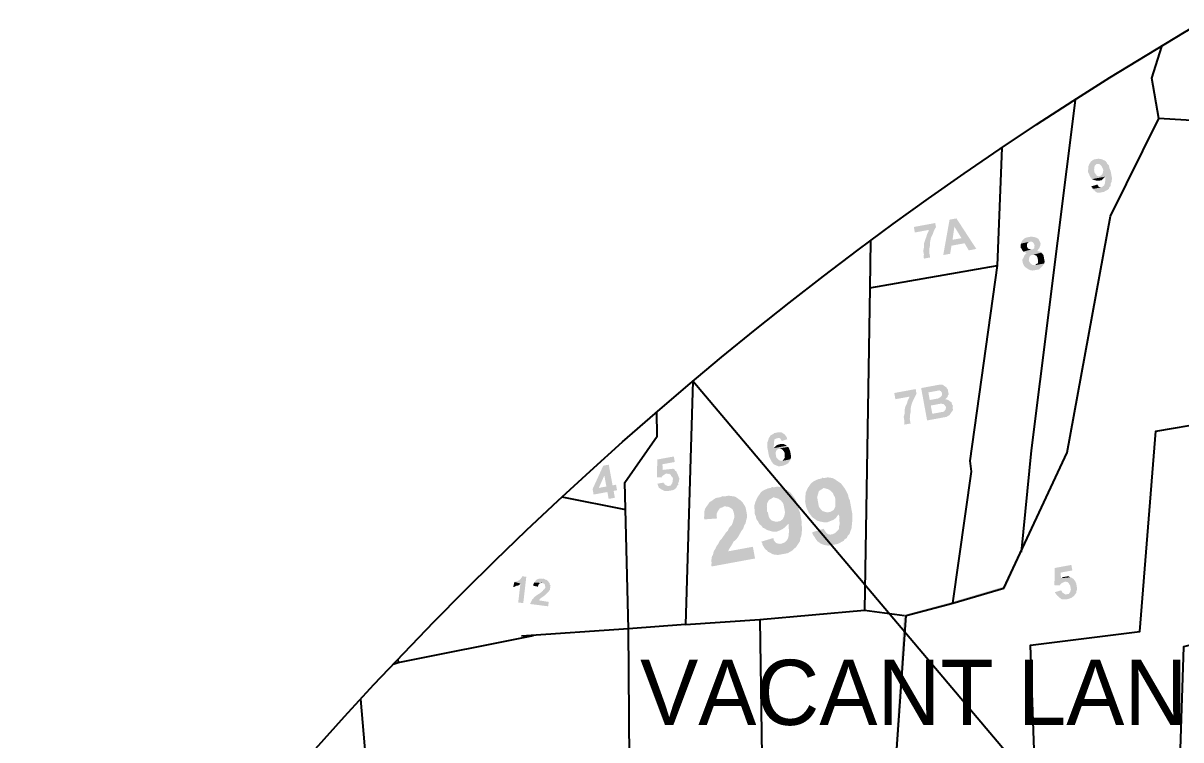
# Model space of a CAD drawing. Header units: metres. Extents: x 297 to 3998, y 336 to 1712.
# Drawn here: x 2898.3 to 3058.2, y 1342.3 to 1441.3 of the extents above; entities that cross this region are included whole.
import ezdxf

# ---------------------------------------------------------------- set-up
doc = ezdxf.new("R2010")
doc.units = ezdxf.units.M
doc.header["$MEASUREMENT"] = 0
doc.styles.get("Standard").update_dxf_attribs({"font": 'CENSCBK.TTF'})

msp = doc.modelspace()

# ---------------------------------------------------------------- hatches: boundary and pattern name
at = {"linetype": 'Continuous'}
for points in [[(3046.508, 1422.552), (3046.127, 1422.482), (3045.781, 1422.221), (3045.548, 1421.883), (3045.411, 1421.562), (3045.385, 1421.164), (3045.36, 1420.765), (3045.526, 1420.402), (3045.691, 1420.039), (3045.804, 1419.961), (3046.946, 1420.172), (3046.851, 1420.154), (3046.738, 1420.232), (3046.643, 1420.214), (3046.531, 1420.292), (3046.513, 1420.387), (3046.4, 1420.465), (3046.383, 1420.56), (3046.27, 1420.638), (3046.2, 1421.018), (3046.225, 1421.417), (3046.285, 1421.625), (3046.535, 1421.868), (3046.631, 1421.885), (3047.868, 1422.113), (3047.851, 1422.209), (3047.625, 1422.364), (3047.305, 1422.502), (3047.097, 1422.562), (3046.793, 1422.604), (3046.698, 1422.587)], [(3047.868, 1422.113), (3046.631, 1421.885), (3046.934, 1421.843), (3047.159, 1421.688), (3047.307, 1421.419), (3047.473, 1421.056), (3047.43, 1420.753), (3047.37, 1420.545), (3047.215, 1420.32), (3046.946, 1420.172), (3045.804, 1419.961), (3045.822, 1419.866), (3045.934, 1419.788), (3047.743, 1420.122), (3047.761, 1420.026), (3047.736, 1419.628), (3047.711, 1419.23), (3047.573, 1418.909), (3047.227, 1418.648), (3046.085, 1418.438), (3046.12, 1418.247), (3046.215, 1418.265), (3046.345, 1418.092), (3046.571, 1417.937), (3046.874, 1417.894), (3047.064, 1417.929), (3047.35, 1417.982), (3047.54, 1418.017), (3047.808, 1418.165), (3048.077, 1418.313), (3048.249, 1418.443), (3048.31, 1418.651), (3048.387, 1418.764), (3048.482, 1418.781), (3048.507, 1419.18), (3048.645, 1419.5), (3048.653, 1419.994), (3048.583, 1420.375), (3048.495, 1420.851), (3048.312, 1421.309), (3048.242, 1421.69), (3047.999, 1421.941), (3047.981, 1422.036)], [(3045.934, 1419.788), (3046.047, 1419.711), (3046.463, 1419.59), (3046.861, 1419.565), (3047.242, 1419.636), (3047.57, 1419.991), (3047.743, 1420.122)], [(3046.663, 1419.037), (3045.824, 1418.784), (3045.842, 1418.688), (3045.954, 1418.611), (3045.972, 1418.516), (3046.085, 1418.438), (3047.227, 1418.648), (3047.132, 1418.631), (3046.924, 1418.691), (3046.829, 1418.673), (3046.811, 1418.769), (3046.794, 1418.864), (3046.681, 1418.941)], [(3024.252, 1413.717), (3021.301, 1413.173), (3021.441, 1412.412), (3023.345, 1412.762), (3023.363, 1412.667), (3023.148, 1412.234), (3023.027, 1411.818), (3022.829, 1411.289), (3022.709, 1410.873), (3022.702, 1410.38), (3022.599, 1409.869), (3022.687, 1409.392), (3022.662, 1408.994), (3022.697, 1408.804), (3023.554, 1408.962), (3023.519, 1409.152), (3023.431, 1409.628), (3023.438, 1410.122), (3023.541, 1410.633), (3023.549, 1411.126), (3023.651, 1411.637), (3023.867, 1412.071), (3024.065, 1412.6), (3024.28, 1413.033), (3024.358, 1413.146)], [(3027.186, 1414.356), (3026.234, 1414.181), (3025.363, 1409.295), (3026.315, 1409.47), (3026.503, 1410.588), (3028.311, 1410.921), (3026.648, 1411.402), (3026.903, 1413.221)], [(3027.186, 1414.356), (3026.903, 1413.221), (3027.885, 1411.63), (3026.648, 1411.402), (3028.311, 1410.921), (3028.885, 1409.944), (3029.933, 1410.137)], [(3036.153, 1410.898), (3036.076, 1410.786), (3036.033, 1410.482), (3036.068, 1410.292), (3036.198, 1410.119), (3036.346, 1409.851), (3036.459, 1409.773), (3037.489, 1410.062), (3037.073, 1410.182), (3036.925, 1410.45), (3036.95, 1410.848), (3037.201, 1411.091), (3037.391, 1411.126)], [(3037.173, 1411.775), (3037.078, 1411.758), (3036.792, 1411.705), (3036.524, 1411.557), (3036.274, 1411.314), (3036.136, 1410.994), (3036.153, 1410.898), (3037.391, 1411.126), (3037.581, 1411.162), (3037.807, 1411.006), (3037.972, 1410.643), (3037.947, 1410.245), (3037.774, 1410.114), (3037.489, 1410.062), (3036.459, 1409.773), (3036.893, 1409.558), (3036.797, 1409.54), (3036.564, 1409.202), (3036.427, 1408.881), (3036.271, 1408.656), (3036.324, 1408.37), (3036.376, 1408.085), (3036.524, 1407.817), (3036.655, 1407.644), (3036.88, 1407.488), (3037.106, 1407.333), (3037.426, 1407.195), (3037.729, 1407.153), (3038.015, 1407.205), (3038.301, 1407.258), (3038.586, 1407.311), (3038.837, 1407.554), (3039.087, 1407.797), (3039.165, 1407.909), (3039.32, 1408.135), (3037.988, 1407.889), (3037.684, 1407.932), (3037.459, 1408.087), (3037.329, 1408.26), (3037.181, 1408.528), (3037.223, 1408.831), (3037.283, 1409.039), (3037.439, 1409.265), (3037.724, 1409.317), (3038.945, 1409.641), (3038.849, 1409.623), (3038.719, 1409.796), (3038.624, 1409.779), (3038.416, 1409.839), (3038.321, 1409.821), (3038.398, 1409.934), (3038.631, 1410.272), (3038.769, 1410.593), (3038.812, 1410.896), (3038.646, 1411.259), (3038.498, 1411.527), (3038.273, 1411.683), (3037.857, 1411.803), (3037.459, 1411.828), (3037.363, 1411.81)], [(3038.945, 1409.641), (3037.724, 1409.317), (3037.82, 1409.335), (3038.235, 1409.215), (3038.383, 1408.947), (3038.453, 1408.566), (3038.428, 1408.168), (3038.16, 1408.02), (3038.083, 1407.907), (3037.988, 1407.889), (3039.32, 1408.135), (3039.303, 1408.23), (3039.381, 1408.343), (3039.363, 1408.438), (3039.328, 1408.629), (3039.24, 1409.105), (3039.223, 1409.2), (3039.205, 1409.295), (3039.075, 1409.468), (3038.962, 1409.546)], [(3024.121, 1391.257), (3022.312, 1390.924), (3023.136, 1386.449), (3024.659, 1386.73), (3024.945, 1386.783), (3025.231, 1386.835), (3025.516, 1386.888), (3025.802, 1386.941), (3026.07, 1387.088), (3026.243, 1387.219), (3026.398, 1387.444), (3026.554, 1387.67), (3026.631, 1387.782), (3023.853, 1387.369), (3023.642, 1388.511), (3024.404, 1388.652), (3026.29, 1389.098), (3026.065, 1389.253), (3025.744, 1389.391), (3025.649, 1389.373), (3025.9, 1389.616), (3025.977, 1389.729), (3023.502, 1389.273), (3023.309, 1390.32), (3023.88, 1390.426), (3025.862, 1390.889), (3025.844, 1390.984), (3025.619, 1391.14), (3025.506, 1391.217), (3025.281, 1391.373), (3024.977, 1391.415), (3024.882, 1391.398), (3024.501, 1391.328), (3024.406, 1391.31), (3024.311, 1391.292)], [(3021.55, 1390.784), (3018.599, 1390.24), (3018.756, 1389.383), (3020.661, 1389.734), (3020.678, 1389.639), (3020.463, 1389.205), (3020.342, 1388.789), (3020.127, 1388.356), (3020.024, 1387.845), (3020.017, 1387.351), (3019.897, 1386.935), (3019.984, 1386.459), (3019.977, 1385.966), (3019.994, 1385.87), (3020.851, 1386.028), (3020.834, 1386.123), (3020.746, 1386.6), (3020.753, 1387.093), (3020.856, 1387.604), (3020.864, 1388.098), (3020.966, 1388.609), (3021.164, 1389.138), (3021.38, 1389.571), (3021.595, 1390.004), (3021.673, 1390.117)], [(3025.862, 1390.889), (3023.88, 1390.426), (3024.547, 1390.548), (3024.642, 1390.566), (3024.832, 1390.601), (3024.945, 1390.523), (3025.04, 1390.541), (3025.058, 1390.446), (3025.188, 1390.273), (3025.205, 1390.178), (3025.163, 1389.874), (3024.912, 1389.631), (3024.644, 1389.484), (3024.359, 1389.431), (3023.502, 1389.273), (3025.977, 1389.729), (3025.96, 1389.824), (3026.115, 1390.05), (3026.08, 1390.24), (3026.045, 1390.431), (3026.01, 1390.621), (3025.992, 1390.716)], [(3026.29, 1389.098), (3024.404, 1388.652), (3024.499, 1388.669), (3024.975, 1388.757), (3025.373, 1388.732), (3025.616, 1388.481), (3025.747, 1388.308), (3025.704, 1388.005), (3025.627, 1387.893), (3025.549, 1387.78), (3025.471, 1387.667), (3025.376, 1387.65), (3025.281, 1387.632), (3025.186, 1387.614), (3023.853, 1387.369), (3026.631, 1387.782), (3026.709, 1387.895), (3026.656, 1388.181), (3026.699, 1388.484), (3026.569, 1388.657), (3026.516, 1388.942), (3026.403, 1389.02)], [(3002.366, 1384.768), (3002.081, 1384.716), (3001.985, 1384.698), (3001.908, 1384.585), (3001.813, 1384.568), (3001.64, 1384.438), (3001.545, 1384.42), (3001.467, 1384.307), (3001.389, 1384.195), (3001.312, 1384.082), (3001.234, 1383.969), (3001.251, 1383.874), (3002.411, 1383.989), (3002.602, 1384.024), (3002.697, 1384.042), (3002.81, 1383.964), (3002.923, 1383.887), (3002.94, 1383.791), (3003.07, 1383.618), (3003.814, 1383.854), (3003.779, 1384.044), (3003.632, 1384.312), (3003.389, 1384.563), (3003.05, 1384.796), (3002.652, 1384.821), (3002.461, 1384.786)], [(3001.251, 1383.874), (3001.174, 1383.761), (3001.191, 1383.666), (3001.114, 1383.553), (3001.053, 1383.345), (3001.071, 1383.25), (3001.089, 1383.155), (3001.046, 1382.852), (3001.064, 1382.756), (3001.099, 1382.566), (3001.169, 1382.185), (3001.239, 1381.804), (3001.292, 1381.519), (3001.457, 1381.155), (3001.605, 1380.887), (3001.622, 1380.792), (3001.735, 1380.715), (3001.753, 1380.619), (3001.996, 1380.369), (3002.316, 1380.231), (3002.637, 1380.093), (3003.018, 1380.163), (3003.304, 1380.216), (3003.667, 1380.381), (3003.935, 1380.529), (3004.168, 1380.867), (3004.246, 1380.98), (3004.228, 1381.075), (3003.086, 1380.865), (3002.782, 1380.908), (3002.557, 1381.063), (3002.314, 1381.313), (3002.261, 1381.599), (3002.209, 1381.885), (3002.251, 1382.188), (3002.406, 1382.413), (3002.675, 1382.561), (3003.912, 1382.789), (3003.8, 1382.867), (3003.687, 1382.944), (3001.973, 1382.629), (3001.938, 1382.819), (3001.981, 1383.122), (3002.006, 1383.521), (3002.048, 1383.824), (3002.316, 1383.972), (3002.411, 1383.989)], [(3002.665, 1383.15), (3002.301, 1382.985), (3002.051, 1382.741), (3001.973, 1382.629), (3003.687, 1382.944), (3003.669, 1383.04), (3003.349, 1383.177), (3002.95, 1383.203), (3002.855, 1383.185)], [(3003.912, 1382.789), (3002.675, 1382.561), (3002.978, 1382.519), (3003.203, 1382.363), (3003.334, 1382.19), (3003.481, 1381.922), (3003.439, 1381.619), (3003.491, 1381.333), (3003.336, 1381.108), (3003.181, 1380.882), (3003.086, 1380.865), (3004.228, 1381.075), (3004.306, 1381.188), (3004.331, 1381.587), (3004.278, 1381.872), (3004.208, 1382.253), (3004.043, 1382.616), (3004.025, 1382.712)], [(3036.02, 1368.348), (3036.228, 1368.288), (3042.343, 1382.113)], [(3036.228, 1368.288), (3042.343, 1382.113), (3042.569, 1381.958)], [(2979.166, 1380.34), (2978.405, 1380.2), (2976.932, 1376.975), (2977.072, 1376.214), (2978.976, 1376.564), (2979.152, 1375.612), (2980.009, 1375.77), (2979.833, 1376.722), (2980.309, 1376.81), (2980.169, 1377.572), (2977.789, 1377.133), (2978.555, 1378.849)], [(2979.166, 1380.34), (2978.555, 1378.849), (2978.836, 1377.326), (2977.789, 1377.133), (2979.693, 1377.484)], [(2988.148, 1381.474), (2985.863, 1381.053), (2985.826, 1378.585), (2986.51, 1378.612), (2986.492, 1378.708), (2986.838, 1378.968), (2987.106, 1379.116), (2988.422, 1379.457), (2988.309, 1379.535), (2988.291, 1379.63), (2988.066, 1379.785), (2987.971, 1379.768), (2986.62, 1379.617), (2986.575, 1380.396), (2988.289, 1380.712)], [(2988.422, 1379.457), (2987.106, 1379.116), (2987.201, 1379.134), (2987.314, 1379.056), (2987.505, 1379.091), (2987.617, 1379.013), (2987.73, 1378.936), (2987.748, 1378.84), (2987.878, 1378.668), (2987.991, 1378.59), (2988.043, 1378.304), (2987.966, 1378.192), (2988.001, 1378.001), (2987.923, 1377.888), (2987.941, 1377.793), (2987.863, 1377.68), (2987.785, 1377.568), (2987.708, 1377.455), (2987.612, 1377.437), (2987.517, 1377.42), (2988.772, 1377.553), (2988.737, 1377.743), (2988.875, 1378.064), (2988.9, 1378.462), (2988.717, 1378.921), (2988.552, 1379.284), (2988.534, 1379.379)], [(3008.633, 1378.54), (3008.555, 1378.427), (3008.174, 1378.357), (3007.716, 1378.174), (3007.448, 1378.026), (3007.102, 1377.766), (3006.869, 1377.428), (3006.636, 1377.089), (3006.498, 1376.769), (3006.36, 1376.448), (3006.335, 1376.05), (3006.31, 1375.651), (3006.285, 1375.253), (3006.356, 1374.872), (3006.426, 1374.491), (3006.591, 1374.128), (3006.756, 1373.765), (3007.017, 1373.419), (3007.147, 1373.246), (3009.51, 1373.78), (3009.32, 1373.745), (3009.112, 1373.805), (3008.696, 1373.925), (3008.453, 1374.176), (3008.192, 1374.521), (3008.104, 1374.997), (3008.069, 1375.188), (3008.052, 1375.283), (3007.946, 1375.854), (3008.067, 1376.27), (3008.187, 1376.686), (3008.36, 1376.816), (3008.628, 1376.964), (3008.801, 1377.094), (3011.371, 1377.568), (3011.241, 1377.741), (3011.016, 1377.896), (3010.79, 1378.052), (3010.565, 1378.207), (3010.339, 1378.362), (3010.018, 1378.5), (3009.715, 1378.543), (3009.412, 1378.585), (3009.222, 1378.55), (3008.936, 1378.498)], [(2986.746, 1377.868), (2985.889, 1377.71), (2985.906, 1377.615), (2986.089, 1377.157), (2986.427, 1376.924), (2986.861, 1376.708), (2987.259, 1376.683), (2987.735, 1376.771), (2988.116, 1376.841), (2988.462, 1377.102), (2988.677, 1377.535), (2988.772, 1377.553), (2987.517, 1377.42), (2987.422, 1377.402), (2987.327, 1377.385), (2987.006, 1377.523), (2986.893, 1377.6), (2986.876, 1377.695), (2986.763, 1377.773)], [(3001.683, 1377.259), (3001.605, 1377.147), (3001.129, 1377.059), (3000.766, 1376.894), (3000.402, 1376.728), (3000.152, 1376.485), (2999.919, 1376.147), (2999.686, 1375.809), (2999.548, 1375.488), (2999.41, 1375.167), (2999.29, 1374.751), (2999.265, 1374.353), (2999.335, 1373.972), (2999.31, 1373.574), (2999.476, 1373.211), (2999.546, 1372.83), (2999.806, 1372.484), (2999.972, 1372.121), (3000.197, 1371.965), (3002.56, 1372.499), (3002.274, 1372.446), (3002.066, 1372.507), (3001.65, 1372.627), (3001.407, 1372.877), (3001.242, 1373.241), (3001.154, 1373.717), (3001.024, 1373.89), (3001.006, 1373.985), (3000.996, 1374.574), (3001.021, 1374.972), (3001.237, 1375.405), (3001.41, 1375.536), (3001.678, 1375.684), (3001.851, 1375.814), (3004.421, 1376.287), (3004.291, 1376.46), (3004.065, 1376.616), (3003.84, 1376.771), (3003.614, 1376.926), (3003.294, 1377.064), (3003.068, 1377.219), (3002.765, 1377.262), (3002.462, 1377.305), (3002.176, 1377.252), (3001.986, 1377.217)], [(3011.371, 1377.568), (3008.801, 1377.094), (3008.896, 1377.112), (3009.104, 1377.052), (3009.52, 1376.932), (3009.858, 1376.699), (3010.101, 1376.448), (3010.266, 1376.085), (3010.414, 1375.817), (3010.467, 1375.531), (3010.459, 1375.038), (3010.452, 1374.544), (3010.237, 1374.111), (3010.064, 1373.98), (3009.796, 1373.832), (3009.51, 1373.78), (3007.147, 1373.246), (3007.278, 1373.073), (3007.503, 1372.918), (3010.948, 1373.454), (3010.966, 1373.359), (3011.036, 1372.978), (3011.011, 1372.58), (3011.081, 1372.199), (3010.961, 1371.783), (3010.936, 1371.385), (3010.685, 1371.142), (3010.435, 1370.899), (3010.071, 1370.733), (3007.726, 1370.104), (3007.857, 1369.931), (3007.987, 1369.758), (3008.212, 1369.603), (3008.438, 1369.448), (3008.759, 1369.31), (3009.174, 1369.19), (3009.573, 1369.165), (3009.858, 1369.217), (3010.144, 1369.27), (3010.239, 1369.287), (3010.525, 1369.34), (3010.811, 1369.393), (3011.079, 1369.541), (3011.347, 1369.688), (3011.615, 1369.836), (3011.77, 1370.062), (3012.038, 1370.21), (3012.176, 1370.53), (3012.426, 1370.773), (3012.487, 1370.981), (3012.547, 1371.189), (3012.684, 1371.51), (3012.727, 1371.813), (3012.752, 1372.212), (3012.795, 1372.515), (3012.82, 1372.913), (3012.827, 1373.407), (3012.757, 1373.787), (3012.687, 1374.168), (3012.617, 1374.549), (3012.529, 1375.025), (3012.459, 1375.406), (3012.293, 1375.769), (3012.223, 1376.15), (3012.058, 1376.513), (3011.91, 1376.781), (3011.762, 1377.05), (3011.632, 1377.222), (3011.502, 1377.395)], [(2994.828, 1375.996), (2994.655, 1375.866), (2994.369, 1375.813), (2993.988, 1375.743), (2993.72, 1375.595), (2993.375, 1375.335), (2993.107, 1375.187), (2992.874, 1374.849), (2992.718, 1374.623), (2992.485, 1374.285), (2992.425, 1374.077), (2995.091, 1374.568), (2995.584, 1374.561), (2995.905, 1374.423), (2996.243, 1374.19), (2996.409, 1373.827), (2996.479, 1373.446), (2996.532, 1373.16), (2996.472, 1372.952), (2996.351, 1372.536), (2996.291, 1372.328), (2996.153, 1372.008), (2995.903, 1371.765), (2995.747, 1371.539), (2995.61, 1371.218), (2995.359, 1370.975), (2995.204, 1370.75), (2995.049, 1370.524), (2994.893, 1370.299), (2994.738, 1370.073), (2994.487, 1369.83), (2994.35, 1369.51), (2994.194, 1369.284), (2994.039, 1369.059), (2993.901, 1368.738), (2993.746, 1368.512), (2993.608, 1368.192), (2993.565, 1367.889), (2993.41, 1367.663), (2993.368, 1367.36), (2993.325, 1367.057), (2993.378, 1366.771), (2993.317, 1366.563), (2993.37, 1366.278), (2999.368, 1367.383), (2999.07, 1369.001), (2995.642, 1368.37), (2995.72, 1368.483), (2995.78, 1368.69), (2996.091, 1369.141), (2996.384, 1369.688), (2996.807, 1370.061), (2997.118, 1370.512), (2997.411, 1371.058), (2997.722, 1371.509), (2997.92, 1372.038), (2998.075, 1372.263), (2998.118, 1372.567), (2998.178, 1372.775), (2998.238, 1372.982), (2998.28, 1373.286), (2998.228, 1373.571), (2998.175, 1373.857), (2998.123, 1374.142), (2998.07, 1374.428), (2997.922, 1374.696), (2997.644, 1375.137), (2997.288, 1375.465), (2996.837, 1375.776), (2996.612, 1375.931), (2996.308, 1375.974), (2996.005, 1376.016), (2995.702, 1376.059), (2995.417, 1376.006), (2995.131, 1375.954)], [(3004.421, 1376.287), (3001.851, 1375.814), (3001.946, 1375.831), (3002.154, 1375.771), (3002.57, 1375.651), (3002.908, 1375.418), (3003.151, 1375.167), (3003.316, 1374.804), (3003.369, 1374.519), (3003.422, 1374.233), (3003.509, 1373.757), (3003.407, 1373.246), (3003.191, 1372.812), (3003.018, 1372.682), (3002.845, 1372.552), (3002.56, 1372.499), (3000.197, 1371.965), (3000.327, 1371.792), (3000.458, 1371.62), (3003.998, 1372.173), (3004.016, 1372.078), (3003.99, 1371.68), (3004.061, 1371.299), (3004.036, 1370.901), (3004.011, 1370.502), (3003.89, 1370.086), (3003.735, 1369.861), (3003.484, 1369.618), (3003.026, 1369.435), (3000.681, 1368.806), (3000.811, 1368.633), (3001.037, 1368.478), (3001.167, 1368.305), (3001.488, 1368.167), (3001.713, 1368.012), (3002.129, 1367.892), (3002.623, 1367.884), (3002.908, 1367.937), (3003.194, 1367.989), (3003.48, 1368.042), (3003.86, 1368.112), (3004.128, 1368.26), (3004.397, 1368.408), (3004.569, 1368.538), (3004.82, 1368.781), (3004.993, 1368.911), (3005.226, 1369.25), (3005.381, 1369.475), (3005.536, 1369.701), (3005.597, 1369.909), (3005.639, 1370.212), (3005.777, 1370.532), (3005.802, 1370.931), (3005.845, 1371.234), (3005.87, 1371.632), (3005.782, 1372.108), (3005.807, 1372.507), (3005.737, 1372.888), (3005.667, 1373.268), (3005.579, 1373.744), (3005.413, 1374.108), (3005.343, 1374.489), (3005.178, 1374.852), (3005.108, 1375.233), (3004.96, 1375.501), (3004.812, 1375.769), (3004.682, 1375.942), (3004.551, 1376.115)], [(2992.425, 1374.077), (2992.365, 1373.869), (2992.375, 1373.28), (2992.315, 1373.072), (2992.368, 1372.787), (2994.116, 1372.912), (2994.081, 1373.103), (2994.089, 1373.596), (2994.227, 1373.917), (2994.46, 1374.255), (2994.632, 1374.385), (2994.823, 1374.42), (2995.091, 1374.568)], [(3000.458, 1371.62), (3000.666, 1371.559), (3001.004, 1371.326), (3001.42, 1371.206), (3001.836, 1371.086), (3002.329, 1371.079), (3002.788, 1371.261), (3003.151, 1371.427), (3003.497, 1371.687), (3003.825, 1372.043), (3003.998, 1372.173)], [(3007.503, 1372.918), (3007.616, 1372.84), (3007.954, 1372.607), (3008.37, 1372.487), (3008.881, 1372.384), (3009.28, 1372.359), (3009.738, 1372.542), (3010.197, 1372.725), (3010.542, 1372.986), (3010.775, 1373.324), (3010.948, 1373.454)], [(3008.849, 1371.492), (3007.265, 1371.004), (3007.3, 1370.813), (3007.448, 1370.545), (3007.578, 1370.372), (3007.726, 1370.104), (3010.071, 1370.733), (3009.786, 1370.681), (3009.483, 1370.723), (3009.37, 1370.801), (3009.257, 1370.878), (3009.127, 1371.051), (3008.996, 1371.224)], [(3001.898, 1370.212), (3000.22, 1369.705), (3000.35, 1369.533), (3000.403, 1369.247), (3000.533, 1369.074), (3000.681, 1368.806), (3003.026, 1369.435), (3002.836, 1369.4), (3002.532, 1369.442), (3002.324, 1369.503), (3002.212, 1369.58), (3002.081, 1369.753), (3001.951, 1369.926)], [(3033.668, 1363.485), (3033.911, 1363.234), (3036.02, 1368.348)], [(3033.911, 1363.234), (3036.02, 1368.348), (3036.228, 1368.288)], [(3043.056, 1366.494), (3040.771, 1366.073), (3040.716, 1363.7), (3041.512, 1363.65), (3041.495, 1363.746), (3041.745, 1363.989), (3042.109, 1364.154), (3043.424, 1364.495), (3043.311, 1364.573), (3043.199, 1364.65), (3043.086, 1364.728), (3042.973, 1364.806), (3042.878, 1364.788), (3041.623, 1364.655), (3041.578, 1365.434), (3043.196, 1365.733)], [(2966.13, 1364.153), (2965.967, 1363.434), (2966.063, 1363.452), (2966.426, 1363.617), (2966.712, 1363.67), (2966.884, 1363.8), (2966.962, 1363.913)], [(2967.774, 1364.85), (2967.168, 1364.935), (2967.185, 1364.84), (2967.03, 1364.615), (2966.779, 1364.372), (2966.511, 1364.224), (2966.13, 1364.153), (2966.962, 1363.913), (2966.657, 1361.297), (2967.358, 1361.23)], [(2970.086, 1364.587), (2969.991, 1364.57), (2969.688, 1364.612), (2969.402, 1364.56), (2969.134, 1364.412), (2968.979, 1364.186), (2968.901, 1364.073), (2970.001, 1363.981), (2970.209, 1363.921), (2970.322, 1363.843), (2970.34, 1363.748), (2970.375, 1363.557), (2970.392, 1363.462), (2970.41, 1363.367), (2970.254, 1363.141), (2970.081, 1363.011), (2970.099, 1362.916), (2970.004, 1362.898), (2969.926, 1362.786), (2969.58, 1362.525), (2969.312, 1362.377), (2968.967, 1362.117), (2968.638, 1361.761), (2968.543, 1361.743), (2968.561, 1361.648), (2968.345, 1361.215), (2968.268, 1361.102), (2970.788, 1360.779), (2970.873, 1361.385), (2969.453, 1361.616), (2969.548, 1361.633), (2969.626, 1361.746), (2969.703, 1361.859), (2969.798, 1361.876), (2969.876, 1361.989), (2969.971, 1362.006), (2970.049, 1362.119), (2970.144, 1362.137), (2970.222, 1362.25), (2970.317, 1362.267), (2970.395, 1362.38), (2970.818, 1362.753), (2970.973, 1362.979), (2971.051, 1363.091), (2971.034, 1363.187), (2971.094, 1363.395), (2971.076, 1363.49), (2971.059, 1363.585), (2971.136, 1363.698), (2971.024, 1363.775), (2971.006, 1363.871), (2970.988, 1363.966), (2970.728, 1364.312), (2970.502, 1364.467), (2970.407, 1364.449), (2970.294, 1364.527), (2970.182, 1364.605)], [(2968.901, 1364.073), (2968.824, 1363.961), (2968.746, 1363.848), (2968.764, 1363.753), (2968.686, 1363.64), (2969.405, 1363.477), (2969.387, 1363.572), (2969.525, 1363.893), (2969.889, 1364.058), (2970.001, 1363.981)], [(3042.176, 1364.856), (3042.081, 1364.838), (3041.986, 1364.821), (3041.796, 1364.785), (3041.718, 1364.673), (3041.623, 1364.655), (3042.878, 1364.788), (3042.765, 1364.866), (3042.652, 1364.943), (3042.557, 1364.926), (3042.462, 1364.908), (3042.272, 1364.873)], [(3043.424, 1364.495), (3042.109, 1364.154), (3042.204, 1364.172), (3042.299, 1364.189), (3042.412, 1364.111), (3042.507, 1364.129), (3042.62, 1364.051), (3042.75, 1363.878), (3042.768, 1363.783), (3042.88, 1363.706), (3042.898, 1363.61), (3042.951, 1363.325), (3042.968, 1363.23), (3043.003, 1363.039), (3042.926, 1362.926), (3042.943, 1362.831), (3042.865, 1362.718), (3042.788, 1362.606), (3042.71, 1362.493), (3042.52, 1362.458), (3042.425, 1362.44), (3043.757, 1362.686), (3043.74, 1362.781), (3043.86, 1363.197), (3043.79, 1363.578), (3043.72, 1363.959), (3043.554, 1364.322), (3043.442, 1364.4)], [(3026.668, 1361.407), (3026.815, 1361.139), (3033.668, 1363.485)], [(3026.815, 1361.139), (3033.668, 1363.485), (3033.911, 1363.234)], [(3041.635, 1362.984), (3040.796, 1362.731), (3040.813, 1362.636), (3041.074, 1362.29), (3041.43, 1361.962), (3041.768, 1361.729), (3042.262, 1361.721), (3042.643, 1361.791), (3043.101, 1361.974), (3043.447, 1362.235), (3043.68, 1362.573), (3043.757, 1362.686), (3042.425, 1362.44), (3042.329, 1362.423), (3042.234, 1362.405), (3042.009, 1362.561), (3041.896, 1362.638), (3041.783, 1362.716), (3041.766, 1362.811)], [(3020.013, 1359.59), (3020.066, 1359.305), (3026.668, 1361.407)], [(3020.066, 1359.305), (3026.668, 1361.407), (3026.72, 1361.122)], [(3017.054, 1314.747), (3017.34, 1314.8), (3019.936, 1359.478)], [(3017.34, 1314.8), (3019.936, 1359.478), (3020.221, 1359.53)]]:
    msp.add_hatch(color=0, dxfattribs=at).paths.add_polyline_path(points)

# ---------------------------------------------------------------- linework, layer by layer
at = {"color": 1, "linetype": 'ByBlock'}
msp.add_line((3321.87, 1000.143), (2990.766, 1391.857), dxfattribs=at)
at = {"color": 7, "linetype": 'ByBlock'}
for points in [[(3017.097, 1314.762), (3020.251, 1359.522), (3026.703, 1361.217), (3033.723, 1363.288), (3042.476, 1382.036), (3048.482, 1414.665), (3055.119, 1428.175), (3054.162, 1433.721), (3055.531, 1438.102)], [(2949.382, 1352.782), (2950.056, 1353), (2968.753, 1356.751)]]:
    msp.add_lwpolyline(points, dxfattribs=at)
at = {"color": 0, "linetype": 'Continuous'}
for points in [[(3043.574, 1430.697), (3037.485, 1382.301), (3036.133, 1368.27)], [(3063.485, 1427.649), (3055.119, 1428.175)], [(3038.869, 1313.353), (3037.419, 1355.415), (3052.524, 1357.312), (3054.71, 1384.983), (3061.773, 1386.186), (3063.485, 1427.649)], [(3063.485, 1427.649), (3075.531, 1426.915), (3074.416, 1385.956), (3067.01, 1383.41), (3064.839, 1356.726), (3058.53, 1355.17), (3057.667, 1328.334), (3056.482, 1327.82), (3056.282, 1317.152)], [(3015.23, 1404.779), (3032.879, 1407.834), (3033.521, 1424.103)], [(3015.326, 1411.253), (3015.23, 1404.779), (3014.479, 1360.244)], [(3026.703, 1361.217), (3029.257, 1379.407), (3029.089, 1380.852), (3032.879, 1407.834)], [(2990.766, 1391.857), (2989.745, 1358.246)], [(2981.875, 1357.682), (2981.403, 1377.873), (2985.83, 1384.3), (2985.826, 1387.643)], [(2972.69, 1375.878), (2981.49, 1374.164)], [(3000.047, 1358.963), (3014.479, 1360.244), (3020.031, 1359.495)], [(2981.875, 1357.682), (2967.105, 1356.634)], [(2989.745, 1358.246), (2981.875, 1357.682)], [(2982.218, 1315.219), (2981.875, 1357.682)], [(2989.745, 1358.246), (3000.047, 1358.963), (3000.671, 1314.977)], [(2950.052, 1353.49), (2950.056, 1353)], [(2944.895, 1347.971), (2947.374, 1318.938)]]:
    msp.add_lwpolyline(points, dxfattribs=at)
at = {"color": 1, "linetype": 'ByBlock'}
msp.add_circle((3312.782, 1009.358), 500, dxfattribs=at)

# ---------------------------------------------------------------- texts
at = {"color": 2, "linetype": 'Continuous'}
msp.add_text('VACANT LAND ', height=9, dxfattribs=at).set_placement((2983.498, 1344.391))

doc.saveas('drawing.dxf')
